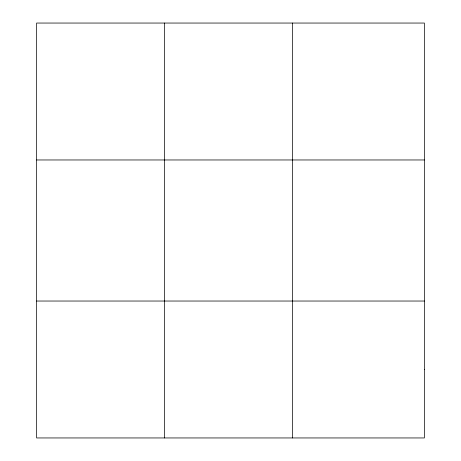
<?xml version="1.0" encoding="UTF-8"?>
<svg xmlns="http://www.w3.org/2000/svg" width="461" height="461" viewBox="0 0 461 461"><rect width="100%" height="100%" fill="white"/><g stroke="black" fill="none" stroke-linecap="round" stroke-linejoin="round"><path stroke-width="0.69" d="M164.577 23.05L164.577 437.95M292.545 23.05L292.545 437.95M36.609 159.967L424.391 159.967M36.609 301.033L424.391 301.033M424.391 369.492L424.391 437.95L36.609 437.95L36.609 23.05L424.391 23.05L424.391 369.492"/></g></svg>
